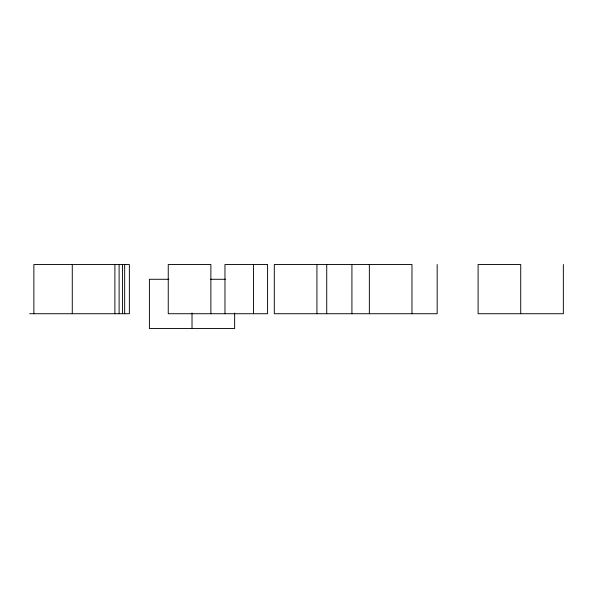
<?xml version="1.0" encoding="UTF-8"?>
<svg xmlns="http://www.w3.org/2000/svg" width="593" height="593" viewBox="0 0 593 593"><rect width="100%" height="100%" fill="white"/><g stroke="black" fill="none" stroke-linecap="round" stroke-linejoin="round"><path stroke-width="0.89" d="M168.857 279.273L149.399 279.273L149.399 328.492L234.643 328.492L234.643 312.993M210.552 279.273L225.377 279.273M29.65 313.727L129.363 313.727L129.363 264.508L33.868 264.508L33.868 313.727M563.35 264.508L563.35 313.727L478.106 313.727L478.106 264.508L520.728 264.508L520.728 313.727M437.167 264.508L437.167 313.727L274.307 313.727L274.307 264.508L411.972 264.508L411.972 313.727M369.35 264.508L369.35 313.727M351.923 264.508L351.923 313.727M326.728 264.508L326.728 313.727M316.929 264.508L316.929 313.727M253.493 264.508L253.493 313.727M224.969 313.727L224.969 264.508L267.584 264.508L267.584 313.727L168.249 313.727L168.249 264.508L210.871 264.508L210.871 313.727M192.021 312.993L192.021 328.492M124.671 264.508L124.671 313.727M122.492 264.508L122.492 313.727M119.104 264.508L119.104 313.727M114.894 264.508L114.894 313.727M72.272 264.508L72.272 313.727"/></g></svg>
